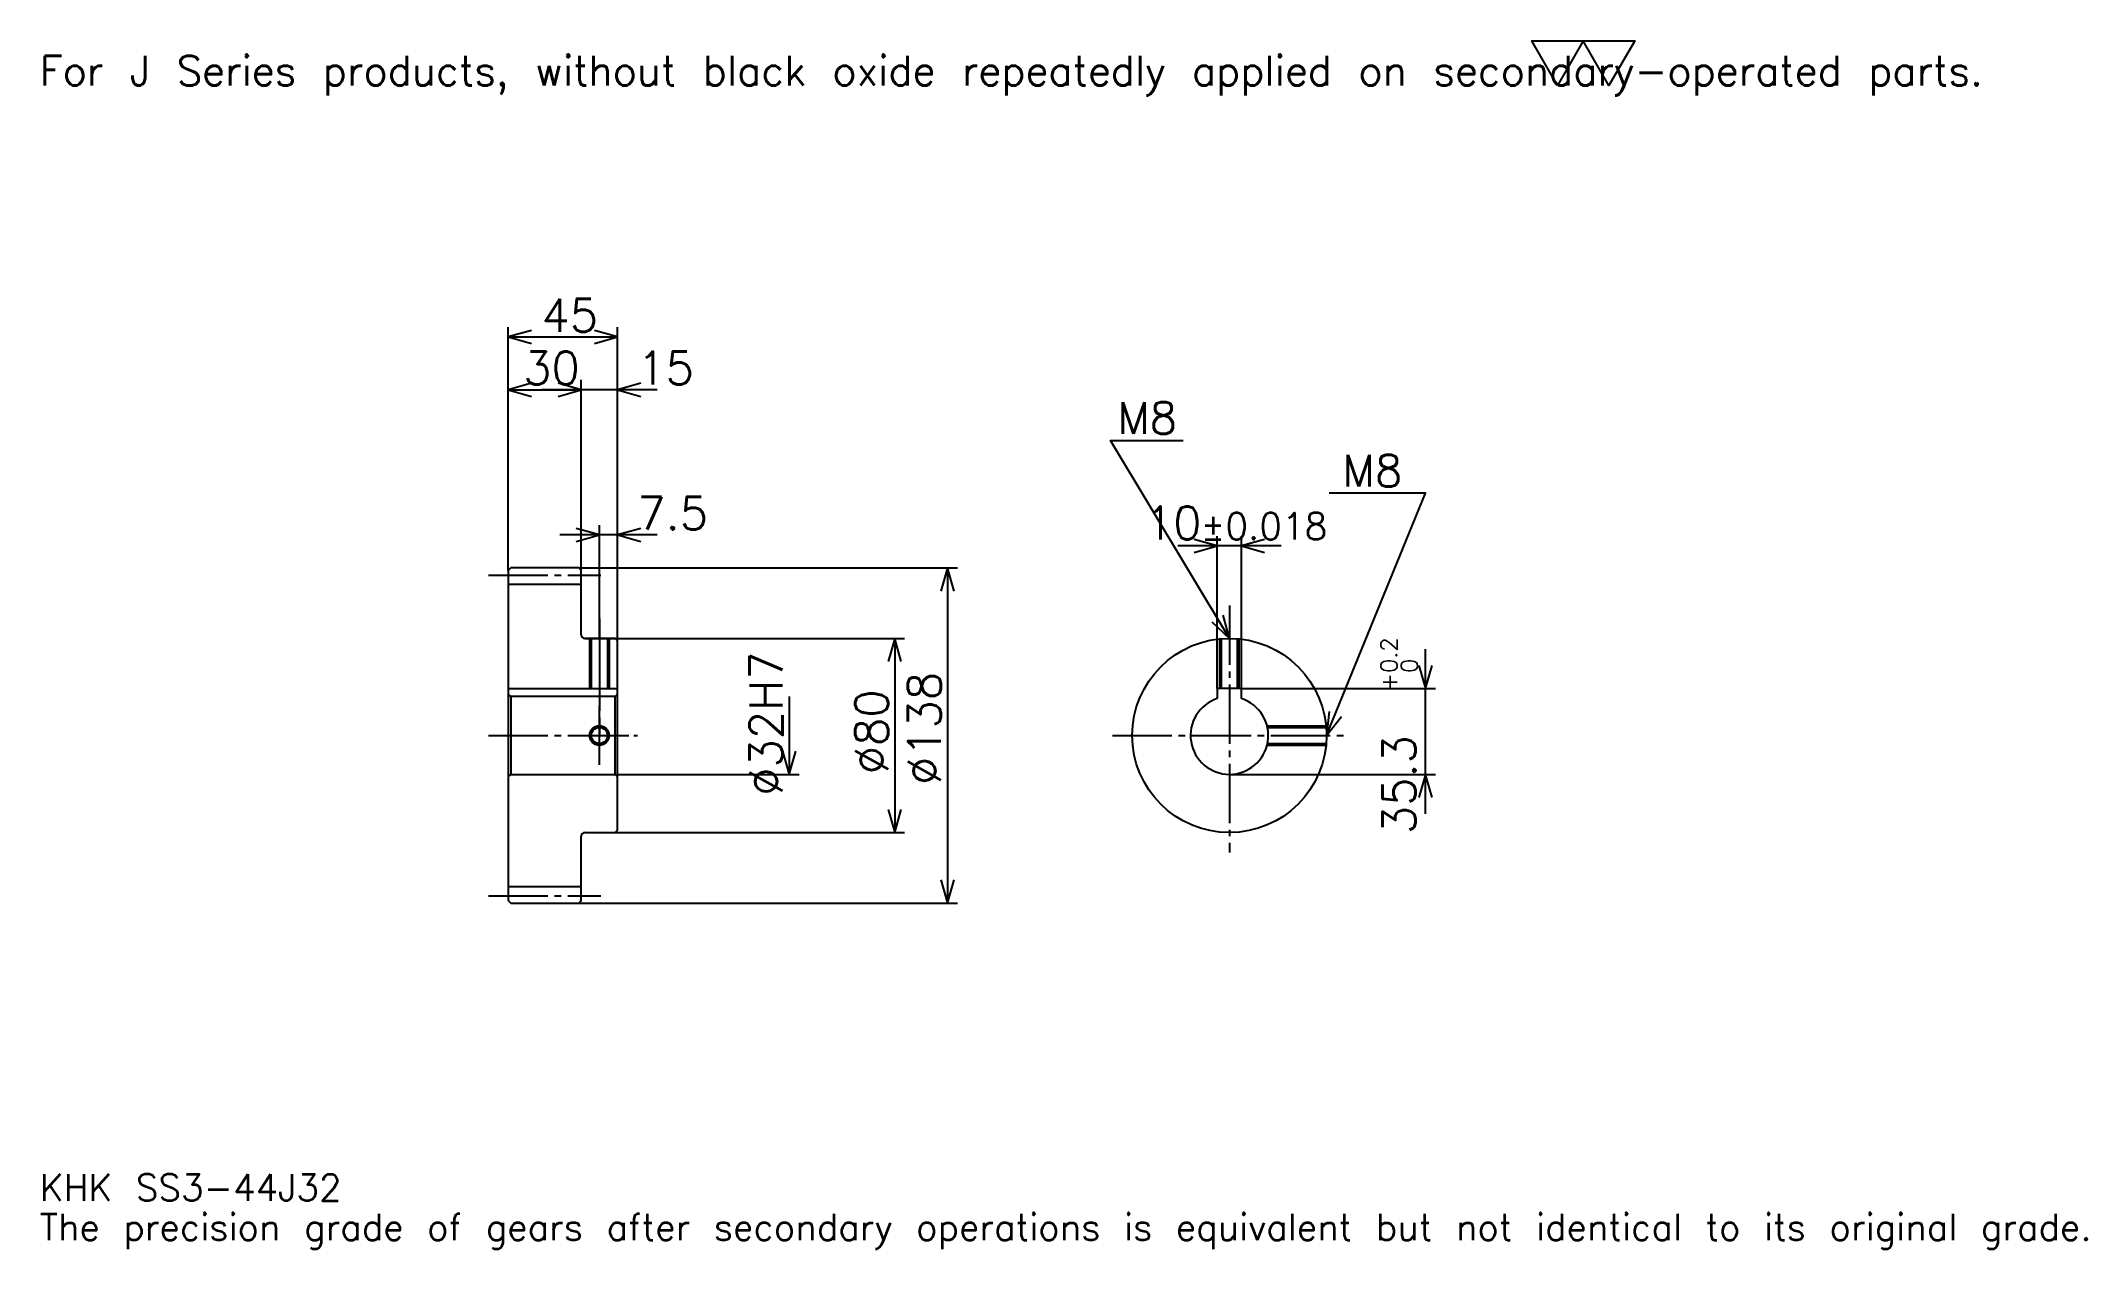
# Model space of a CAD drawing. Extents: x 28 to 870, y 10 to 508.
import ezdxf

# ---------------------------------------------------------------- set-up
doc = ezdxf.new("R2010")
doc.units = 0
doc.linetypes.add('DASHDOT', pattern=[32.608695, 24.456522, -2.717391, 2.717391, -2.717391])
doc.layers.get('0').update_dxf_attribs({"linetype": 'CONTINUOUS'})
doc.layers.add('DASHDOT', color=6, linetype='DASHDOT')
doc.styles.add('KANJI', font='TXT', dxfattribs={"bigfont": 'BIGFONT'})

msp = doc.modelspace()

# ---------------------------------------------------------------- linework, layer by layer
at = {"color": 5}
for p, q in [((220.108688, 290.467407), (220.108688, 389.652161)), ((265.108704, 290.467407), (265.108704, 389.652161)), ((220.108688, 385.576111), (265.108704, 385.576111)), ((220.108688, 363.836975), (250.108688, 363.836975)), ((281.413025, 363.836975), (233.804337, 363.836975)), ((250.108688, 290.467407), (250.108688, 367.913025)), ((281.413025, 304.054352), (241.304337, 304.054352)), ((257.608704, 290.467407), (257.608704, 308.130432)), ((512.065186, 240.767395), (512.065186, 303.586945)), ((522.065186, 240.767395), (522.065186, 303.586945)), ((538.369568, 299.510864), (495.760864, 299.510864)), ((220.108688, 289.467407), (220.108688, 290.467407)), ((249.108688, 290.467407), (265.108704, 290.467407)), ((250.108688, 289.467407), (250.108688, 290.467407)), ((257.608704, 261.467407), (257.608704, 290.467407)), ((257.608704, 261.467407), (257.608704, 290.467407)), ((265.108704, 290.467407), (405.054321, 290.467407)), ((265.108704, 260.467407), (265.108704, 290.467407)), ((400.978271, 290.467407), (400.978271, 152.467392)), ((251.608688, 261.467407), (265.108704, 261.467407)), ((265.108704, 261.467407), (383.315186, 261.467407)), ((379.239136, 261.467407), (379.239136, 181.467392)), ((597.82605, 189.16304), (597.82605, 257.071747)), ((335.760864, 237.467392), (335.760864, 205.467392)), ((522.065186, 240.767395), (601.902161, 240.767395)), ((265.108704, 205.467392), (339.836945, 205.467392)), ((517.065186, 205.467392), (601.902161, 205.467392)), ((251.608688, 181.467392), (265.108704, 181.467392)), ((265.108704, 181.467392), (383.315186, 181.467392)), ((249.108688, 152.467392), (265.108704, 152.467392)), ((265.108704, 152.467392), (405.054321, 152.467392))]:
    msp.add_line(p, q, dxfattribs=at)
at = {"color": 4}
for p, q in [((220.108688, 283.717407), (250.108688, 283.717407)), ((220.108688, 240.767395), (265.108704, 240.767395)), ((221.108688, 237.467392), (221.108688, 205.467392)), ((264.108704, 237.467392), (265.108704, 238.467392)), ((264.108704, 205.467392), (265.108704, 204.467392)), ((220.108688, 159.217392), (250.108688, 159.217392))]:
    msp.add_line(p, q, dxfattribs=at)
at = {"color": 7}
msp.add_lwpolyline([(652.173889, 489.130432), (641.57605, 507.5), (683.967346, 507.5), (673.369568, 489.130432), (662.771729, 507.5), (652.173889, 489.130432)], dxfattribs=at)
at = {"color": 5}
for points in [[(229.619553, 388.293488), (220.108688, 385.576111), (229.619553, 382.858704)], [(255.597809, 382.858704), (265.108704, 385.576111), (255.597809, 388.293488)], [(229.619553, 366.554352), (220.108688, 363.836975), (229.619553, 361.119568)], [(240.597824, 361.119568), (250.108688, 363.836975), (240.597824, 366.554352)], [(240.597824, 361.119568), (250.108688, 363.836975), (240.597824, 366.554352)], [(274.619568, 366.554352), (265.108704, 363.836975), (274.619568, 361.119568)], [(517.065186, 261.467407), (468.152161, 342.989136), (498.043457, 342.989136)], [(557.065186, 221.467392), (597.82605, 321.25), (558.152161, 321.25)], [(248.097824, 301.336975), (257.608704, 304.054352), (248.097824, 306.771729)], [(274.619568, 306.771729), (265.108704, 304.054352), (274.619568, 301.336975)], [(502.554321, 296.793457), (512.065186, 299.510864), (502.554321, 302.228271)], [(531.57605, 302.228271), (522.065186, 299.510864), (531.57605, 296.793457)], [(403.695648, 280.956512), (400.978271, 290.467407), (398.260864, 280.956512)], [(509.841736, 268.224792), (517.065186, 261.467407), (514.502014, 271.020996)], [(381.956512, 251.956528), (379.239136, 261.467407), (376.521729, 251.956528)], [(595.108704, 250.278259), (597.82605, 240.767395), (600.543457, 250.278259)], [(558.14624, 231.299591), (557.065186, 221.467392), (563.177429, 229.24437)], [(333.043457, 214.978256), (335.760864, 205.467392), (338.478271, 214.978256)], [(600.543457, 195.956528), (597.82605, 205.467392), (595.108704, 195.956528)], [(376.521729, 190.978256), (379.239136, 181.467392), (381.956512, 190.978256)], [(398.260864, 161.978271), (400.978271, 152.467392), (403.695648, 161.978271)]]:
    msp.add_lwpolyline(points, dxfattribs=at)
at = {"color": 4}
for points in [[(250.108688, 262.967407), (250.108688, 289.467407), (249.108688, 290.467407), (221.108688, 290.467407), (220.108688, 289.467407), (220.108688, 204.467392)], [(251.608688, 181.467392), (264.108704, 181.467392), (265.108704, 182.467392), (265.108704, 260.467407), (264.108704, 261.467407), (251.608688, 261.467407)], [(253.608688, 261.467407), (253.608688, 240.767395)], [(254.283691, 261.467407), (254.283691, 240.767395)], [(260.933685, 261.467407), (260.933685, 240.767395)], [(261.608704, 261.467407), (261.608704, 240.767395)], [(513.065186, 240.767395), (513.065186, 261.266876)], [(513.740173, 240.767395), (513.740173, 261.328949)], [(520.390198, 240.767395), (520.390198, 261.328949)], [(521.065186, 240.767395), (521.065186, 261.266876)], [(220.108688, 204.467392), (221.108688, 205.467392), (264.108704, 205.467392), (264.108704, 237.467392), (221.108688, 237.467392), (220.108688, 238.467392)], [(522.065186, 236.666077), (522.065186, 240.767395), (512.065186, 240.767395), (512.065186, 236.666077)], [(532.557129, 225.467392), (556.864685, 225.467392)], [(532.715881, 224.792389), (556.926758, 224.792389)], [(532.557129, 217.467392), (556.864685, 217.467392)], [(532.715881, 218.142395), (556.926758, 218.142395)], [(220.108688, 204.467392), (220.108688, 153.467392), (221.108688, 152.467392), (249.108688, 152.467392), (250.108688, 153.467392), (250.108688, 179.967392)]]:
    msp.add_lwpolyline(points, dxfattribs=at)
for centre, radius in [((517.065186, 221.467392), 40), ((257.608704, 221.467392), 3.325)]:
    msp.add_circle(centre, radius, dxfattribs=at)
at = {"color": 7}
msp.add_circle((257.608704, 221.467392), 4, dxfattribs=at)
at = {"color": 4}
for centre, radius, start, end in [((251.608688, 262.967407), 1.5, 180, 270), ((517.065186, 221.467392), 16, 108.209957329, 71.790042671), ((251.608688, 179.967392), 1.5, 90, 180)]:
    msp.add_arc(centre, radius, start, end, dxfattribs=at)
at = {"layer": 'DASHDOT', "color": 7}
for p, q in [((211.956512, 287.467407), (258.260864, 287.467407)), ((517.065186, 275.054352), (517.065186, 173.315216)), ((257.608704, 261.467407), (257.608704, 221.467392)), ((211.956512, 221.467392), (273.260864, 221.467392)), ((468.913025, 221.467392), (565.217407, 221.467392)), ((211.956512, 155.467392), (258.260864, 155.467392))]:
    msp.add_line(p, q, dxfattribs=at)
for points in [[(257.608704, 269.619568), (257.608704, 232.615219)], [(257.608704, 209.315216), (257.608704, 233.619568)], [(245.456512, 221.467392), (269.760864, 221.467392)]]:
    msp.add_lwpolyline(points, dxfattribs=at)

# ---------------------------------------------------------------- texts
at = {"color": 7, "style": 'KANJI'}
for s, height, p in [('For J Series products, without black oxide repeatedly applied on secondary-operated parts.', 12.228261, (27.173914, 489.130432)), ('45', 13.586957, (233.777161, 387.75)), ('30', 13.586957, (226.277161, 366.010864)), ('15', 13.586957, (273.260864, 366.010864)), ('M8', 13.043479, (470.869568, 345.706512)), ('M8', 13.043479, (563.586975, 323.967407)), ('7.5', 13.586957, (273.260864, 306.228271)), ('10', 13.586957, (482.225586, 302.228271)), ('%%p0.018', 10.869565, (505.185852, 302.228271)), ('KHK SS3-44J32', 10.869565, (27.173914, 29.891304)), ('The precision grade of gears after secondary operations is equivalent but not identical to its original grade.', 10.869565, (27.173914, 13.586957))]:
    msp.add_text(s, height=height, dxfattribs=at).set_placement(p)
for s, height, p in [('%%c32H7', 13.586957, (333.043457, 196.671204)), ('0.2', 6.793478, (586.141296, 247.264526)), ('%%c138', 13.586957, (398.260864, 201.08696)), ('+', 6.793478, (586.141296, 239.655838)), ('0', 6.793478, (594.565186, 247.264526)), ('%%c80', 13.586957, (376.521729, 205.502716)), ('35.3', 13.586957, (593.75, 180.846115))]:
    msp.add_text(s, height=height, rotation=90, dxfattribs=at).set_placement(p)

doc.saveas('drawing.dxf')
